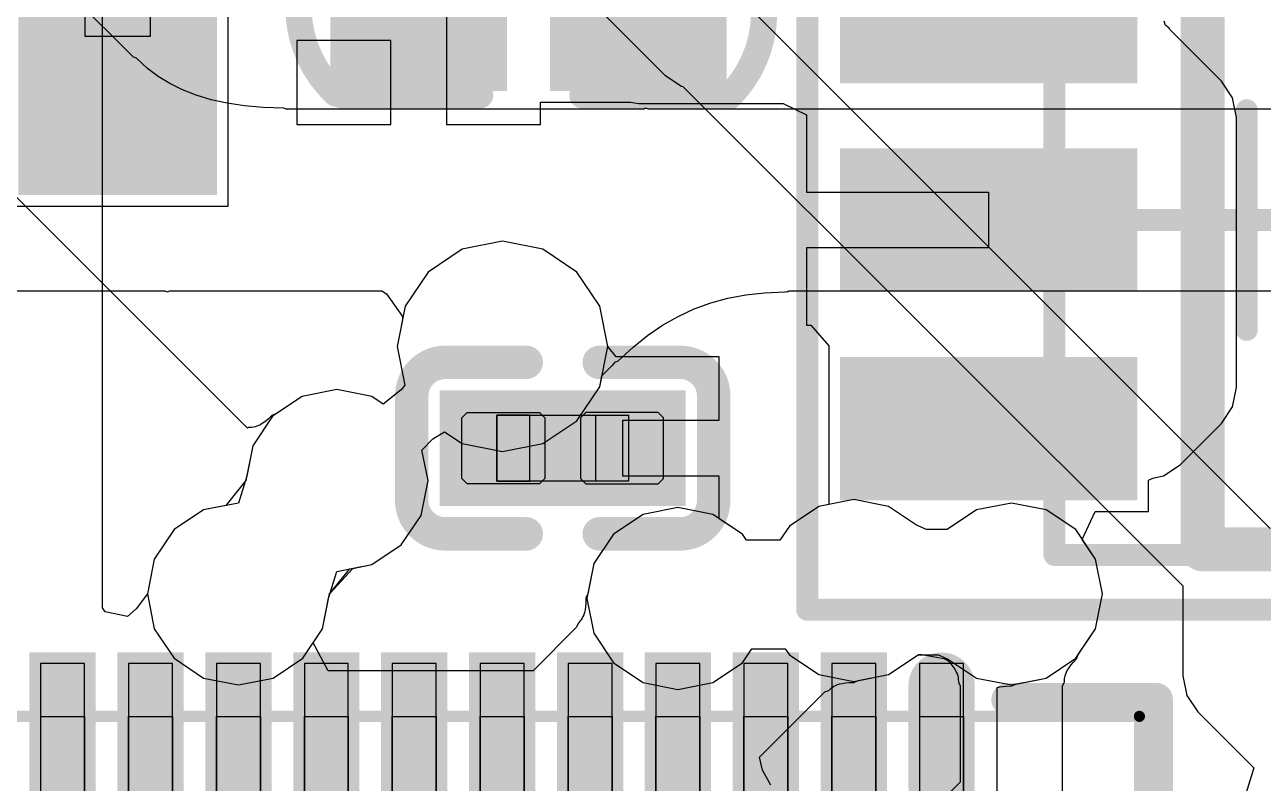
# Model space of a CAD drawing. Header units: millimetres. Extents: x 50 to 153, y 18 to 71.
# Drawn here: x 134.73 to 140.37, y 52.03 to 55.49 of the extents above; entities that cross this region are included whole.
import ezdxf

# ---------------------------------------------------------------- set-up
doc = ezdxf.new("R2010")
doc.units = ezdxf.units.MM
for name, color, linetype in [('BottomLayer', 5, 'Continuous'), ('BottomPaste', 16, 'Continuous'), ('BottomSolder', 6, 'Continuous'), ('ConnectLayer', 7, 'Continuous'), ('KeepOutLayer', 6, 'Continuous'), ('Mechanical13', 56, 'Continuous'), ('Mechanical15', 56, 'Continuous'), ('Mechanical4', 56, 'Continuous'), ('Mechanical5', 56, 'Continuous'), ('TopLayer', 1, 'Continuous'), ('TopOverlay', 2, 'Continuous'), ('TopPaste', 8, 'Continuous'), ('TopSolder', 216, 'Continuous')]:
    doc.layers.add(name, color=color, linetype=linetype)

# ---------------------------------------------------------------- blocks, each defined once
blk = doc.blocks.new('TPS61040_90')
at = {"layer": 'Mechanical13', "const_width": 0.1}
for points in [[(-0.8242, -1.5377), (-0.8242, 1.5123)], [(-0.8242, -1.5377), (0.9258, -1.5377)]]:
    blk.add_lwpolyline(points, dxfattribs=at)
at = {"layer": 'Mechanical13', "const_width": 0.05}
blk.add_lwpolyline([(-0.8492, -1.5377, 1), (-0.7992, -1.5377, 1)], format="xyb", close=True, dxfattribs=at)
blk.add_lwpolyline([(-0.8492, -1.5377, 1), (-0.7992, -1.5377, 1)], format="xyb", close=True, dxfattribs=at)
at = {"layer": 'Mechanical15', "const_width": 0.1}
for points in [[(-1.9492, -1.7877), (-1.9492, 1.7623)], [(0.0508, -0.5127), (0.0508, 0.4873)], [(-0.4492, -0.0127), (0.5508, -0.0127)], [(-1.9492, -1.7877), (2.0508, -1.7877)]]:
    blk.add_lwpolyline(points, dxfattribs=at)
at = {"layer": 'Mechanical15', "const_width": 0.05}
for points in [[(0.0258, 0.4873, 1), (0.0758, 0.4873, 1)], [(-0.4742, -0.0127, 1), (-0.4242, -0.0127, 1)], [(0.0258, -0.5127, 1), (0.0758, -0.5127, 1)], [(-1.9742, -1.7877, 1), (-1.9242, -1.7877, 1)], [(-1.9742, -1.7877, 1), (-1.9242, -1.7877, 1)]]:
    blk.add_lwpolyline(points, format="xyb", close=True, dxfattribs=at)
at = {"layer": 'TopLayer'}
for points in [[(-0.5492, 0.7123), (-0.5492, 1.1623), (-1.6992, 0.7123), (-1.6992, 1.1623)], [(-0.5492, -0.2377), (-0.5492, 0.2123), (-1.6992, -0.2377), (-1.6992, 0.2123)], [(-0.5492, -1.1877), (-0.5492, -0.7377), (-1.6992, -1.1877), (-1.6992, -0.7377)]]:
    blk.add_solid(points, dxfattribs=at)
at = {"layer": 'TopOverlay', "const_width": 0.2}
for points in [[(-0.1492, -1.5127), (-0.1492, 1.4873)], [(-0.1492, -1.5127), (0.2508, -1.5127)]]:
    blk.add_lwpolyline(points, dxfattribs=at)
at = {"layer": 'TopOverlay', "const_width": 0.1}
blk.add_lwpolyline([(-0.1992, -1.5127, 1), (-0.0992, -1.5127, 1)], format="xyb", close=True, dxfattribs=at)
blk.add_lwpolyline([(-0.1992, -1.5127, 1), (-0.0992, -1.5127, 1)], format="xyb", close=True, dxfattribs=at)
at = {"layer": 'TopPaste'}
for points in [[(-0.5492, 0.7123), (-0.5492, 1.1623), (-1.6992, 0.7123), (-1.6992, 1.1623)], [(-0.5492, -0.2377), (-0.5492, 0.2123), (-1.6992, -0.2377), (-1.6992, 0.2123)], [(-0.5492, -1.1877), (-0.5492, -0.7377), (-1.6992, -1.1877), (-1.6992, -0.7377)]]:
    blk.add_solid(points, dxfattribs=at)
at = {"layer": 'TopSolder'}
for points in [[(-0.4476, 0.6107), (-0.4476, 1.2639), (-1.8008, 0.6107), (-1.8008, 1.2639)], [(-0.4476, -0.3393), (-0.4476, 0.3139), (-1.8008, -0.3393), (-1.8008, 0.3139)], [(-0.4476, -1.2893), (-0.4476, -0.6361), (-1.8008, -1.2893), (-1.8008, -0.6361)]]:
    blk.add_solid(points, dxfattribs=at)
blk = doc.blocks.new('QFN_56_L7_0_W7_0_P0_40_TL_EP4_0_100')
at = {"layer": 'Mechanical15'}
for p, q in [((-2.6232, -3.4065), (-2.6232, -3.0065)), ((-2.4232, -3.0065), (-2.4232, -3.4065)), ((-2.2232, -3.4065), (-2.2232, -3.0065)), ((-2.0232, -3.0065), (-2.0232, -3.4065)), ((-1.8232, -3.4065), (-1.8232, -3.0065)), ((-1.6232, -3.0065), (-1.6232, -3.4065)), ((-1.4232, -3.4065), (-1.4232, -3.0065)), ((-1.2232, -3.0065), (-1.2232, -3.4065)), ((-1.0232, -3.4065), (-1.0232, -3.0065)), ((-0.8232, -3.0065), (-0.8232, -3.4065)), ((-0.6232, -3.4065), (-0.6232, -3.0065)), ((-0.4232, -3.0065), (-0.4232, -3.4065)), ((-0.2232, -3.4065), (-0.2232, -3.0065)), ((-0.0232, -3.0065), (-0.0232, -3.4065)), ((0.1768, -3.4065), (0.1768, -3.0065)), ((0.3768, -3.0065), (0.3768, -3.4065)), ((0.5768, -3.4065), (0.5768, -3.0065)), ((0.7768, -3.0065), (0.7768, -3.4065)), ((0.9768, -3.4065), (0.9768, -3.0065)), ((1.1768, -3.0065), (1.1768, -3.4065)), ((1.3768, -3.4065), (1.3768, -3.0065)), ((1.5768, -3.0065), (1.5768, -3.4065)), ((-2.4232, -3.4065), (-2.6232, -3.4065)), ((-2.0232, -3.4065), (-2.2232, -3.4065)), ((-1.6232, -3.4065), (-1.8232, -3.4065)), ((-1.2232, -3.4065), (-1.4232, -3.4065)), ((-0.8232, -3.4065), (-1.0232, -3.4065)), ((-0.4232, -3.4065), (-0.6232, -3.4065)), ((-0.0232, -3.4065), (-0.2232, -3.4065)), ((0.3768, -3.4065), (0.1768, -3.4065)), ((0.7768, -3.4065), (0.5768, -3.4065)), ((1.1768, -3.4065), (0.9768, -3.4065)), ((1.5768, -3.4065), (1.3768, -3.4065))]:
    blk.add_line(p, q, dxfattribs=at)
at = {"layer": 'Mechanical15', "const_width": 0.0508}
for points in [[(-3.4232, 3.5935), (-3.4232, -3.4065)], [(3.5768, -3.4065), (-3.4232, -3.4065)]]:
    blk.add_lwpolyline(points, dxfattribs=at)
at = {"layer": 'Mechanical15', "const_width": 0.0254}
blk.add_lwpolyline([(-3.4359, -3.4065, 1), (-3.4105, -3.4065, 1)], format="xyb", close=True, dxfattribs=at)
blk.add_lwpolyline([(-3.4359, -3.4065, 1), (-3.4105, -3.4065, 1)], format="xyb", close=True, dxfattribs=at)
at = {"layer": 'TopLayer', "const_width": 0.2}
blk.add_lwpolyline([(-2.5231, -3.0816), (-2.5231, -3.5466)], dxfattribs=at)
at = {"layer": 'TopLayer', "const_width": 0.1}
for points in [[(-2.5731, -3.0816, 1), (-2.4731, -3.0816, 1)], [(-2.5731, -3.5466, 1), (-2.4731, -3.5466, 1)]]:
    blk.add_lwpolyline(points, format="xyb", close=True, dxfattribs=at)
at = {"layer": 'TopLayer'}
for points in [[(-2.2233, -3.6466), (-2.0233, -3.6466), (-2.2233, -2.9816), (-2.0233, -2.9816)], [(-1.8232, -3.6466), (-1.6232, -3.6466), (-1.8232, -2.9816), (-1.6232, -2.9816)], [(-1.4232, -3.6466), (-1.2232, -3.6466), (-1.4232, -2.9816), (-1.2232, -2.9816)], [(-1.0231, -3.6466), (-0.8231, -3.6466), (-1.0231, -2.9816), (-0.8231, -2.9816)], [(-0.6231, -3.6466), (-0.4231, -3.6466), (-0.6231, -2.9816), (-0.4231, -2.9816)], [(-0.2233, -3.6466), (-0.0233, -3.6466), (-0.2233, -2.9816), (-0.0233, -2.9816)], [(0.1768, -3.6466), (0.3768, -3.6466), (0.1768, -2.9816), (0.3768, -2.9816)], [(0.5768, -3.6466), (0.7768, -3.6466), (0.5768, -2.9816), (0.7768, -2.9816)], [(0.9769, -3.6466), (1.1769, -3.6466), (0.9769, -2.9816), (1.1769, -2.9816)], [(1.3769, -3.6466), (1.5769, -3.6466), (1.3769, -2.9816), (1.5769, -2.9816)]]:
    blk.add_solid(points, dxfattribs=at)
at = {"layer": 'TopOverlay', "const_width": 0.1524}
for points in [[(-3.4994, -2.8091), (-3.4994, -3.4827)], [(-2.8257, -3.4827), (-3.4994, -3.4827)]]:
    blk.add_lwpolyline(points, dxfattribs=at)
at = {"layer": 'TopOverlay', "const_width": 0.0762}
for points in [[(-3.5375, -3.4827, 1), (-3.4613, -3.4827, 1)], [(-3.5375, -3.4827, 1), (-3.4613, -3.4827, 1)], [(-2.8638, -3.4827, 1), (-2.7876, -3.4827, 1)]]:
    blk.add_lwpolyline(points, format="xyb", close=True, dxfattribs=at)
at = {"layer": 'TopPaste'}
for p, q in [((-2.6231, -2.9816), (-2.6231, -3.6466)), ((-2.4231, -3.6466), (-2.4231, -2.9816)), ((-2.2233, -2.9816), (-2.2233, -3.6466)), ((-2.0233, -3.6466), (-2.0233, -2.9816)), ((-1.8232, -2.9816), (-1.8232, -3.6466)), ((-1.6232, -3.6466), (-1.6232, -2.9816)), ((-1.4232, -2.9816), (-1.4232, -3.6466)), ((-1.2232, -3.6466), (-1.2232, -2.9816)), ((-1.0231, -2.9816), (-1.0231, -3.6466)), ((-0.8231, -3.6466), (-0.8231, -2.9816)), ((-0.6231, -2.9816), (-0.6231, -3.6466)), ((-0.4231, -3.6466), (-0.4231, -2.9816)), ((-0.2233, -2.9816), (-0.2233, -3.6466)), ((-0.0233, -3.6466), (-0.0233, -2.9816)), ((0.1768, -2.9816), (0.1768, -3.6466)), ((0.3768, -3.6466), (0.3768, -2.9816)), ((0.5768, -2.9816), (0.5768, -3.6466)), ((0.7768, -3.6466), (0.7768, -2.9816)), ((0.9769, -2.9816), (0.9769, -3.6466)), ((1.1769, -3.6466), (1.1769, -2.9816)), ((1.3769, -2.9816), (1.3769, -3.6466)), ((1.5769, -3.6466), (1.5769, -2.9816)), ((-2.6231, -3.6466), (-2.4231, -3.6466)), ((-2.2233, -3.6466), (-2.0233, -3.6466)), ((-1.8232, -3.6466), (-1.6232, -3.6466)), ((-1.4232, -3.6466), (-1.2232, -3.6466)), ((-1.0231, -3.6466), (-0.8231, -3.6466)), ((-0.6231, -3.6466), (-0.4231, -3.6466)), ((-0.2233, -3.6466), (-0.0233, -3.6466)), ((0.1768, -3.6466), (0.3768, -3.6466)), ((0.5768, -3.6466), (0.7768, -3.6466)), ((0.9769, -3.6466), (1.1769, -3.6466)), ((1.3769, -3.6466), (1.5769, -3.6466))]:
    blk.add_line(p, q, dxfattribs=at)
at = {"layer": 'TopSolder', "const_width": 0.3016}
blk.add_lwpolyline([(-2.5231, -3.0816), (-2.5231, -3.5466)], dxfattribs=at)
at = {"layer": 'TopSolder', "const_width": 0.1508}
for points in [[(-2.5985, -3.0816, 1), (-2.4477, -3.0816, 1)], [(-2.5985, -3.5466, 1), (-2.4477, -3.5466, 1)]]:
    blk.add_lwpolyline(points, format="xyb", close=True, dxfattribs=at)
at = {"layer": 'TopSolder'}
for points in [[(-2.2741, -3.6974), (-1.9725, -3.6974), (-2.2741, -2.9308), (-1.9725, -2.9308)], [(-1.874, -3.6974), (-1.5724, -3.6974), (-1.874, -2.9308), (-1.5724, -2.9308)], [(-1.474, -3.6974), (-1.1724, -3.6974), (-1.474, -2.9308), (-1.1724, -2.9308)], [(-1.0739, -3.6974), (-0.7723, -3.6974), (-1.0739, -2.9308), (-0.7723, -2.9308)], [(-0.6739, -3.6974), (-0.3723, -3.6974), (-0.6739, -2.9308), (-0.3723, -2.9308)], [(-0.2741, -3.6974), (0.0275, -3.6974), (-0.2741, -2.9308), (0.0275, -2.9308)], [(0.126, -3.6974), (0.4276, -3.6974), (0.126, -2.9308), (0.4276, -2.9308)], [(0.526, -3.6974), (0.8276, -3.6974), (0.526, -2.9308), (0.8276, -2.9308)], [(0.9261, -3.6974), (1.2277, -3.6974), (0.9261, -2.9308), (1.2277, -2.9308)], [(1.3261, -3.6974), (1.6277, -3.6974), (1.3261, -2.9308), (1.6277, -2.9308)]]:
    blk.add_solid(points, dxfattribs=at)
blk = doc.blocks.new('C0201_107')
at = {"layer": 'Mechanical4'}
for p, q in [((-0.3038, 0.1324), (0.2962, 0.1324)), ((-0.3038, -0.1676), (-0.3038, 0.1324)), ((0.2962, 0.1324), (0.2962, -0.1676)), ((0.2962, -0.1676), (-0.3038, -0.1676))]:
    blk.add_line(p, q, dxfattribs=at)
at = {"layer": 'Mechanical5'}
for p, q in [((-0.1538, 0.1324), (-0.3038, 0.1324)), ((-0.3038, 0.1324), (-0.3038, -0.1676)), ((-0.1538, -0.1676), (-0.1538, 0.1324)), ((0.1462, 0.1324), (0.2962, 0.1324)), ((0.1462, -0.1676), (0.1462, 0.1324)), ((0.2962, 0.1324), (0.2962, -0.1676)), ((-0.3038, -0.1676), (-0.1538, -0.1676)), ((0.2962, -0.1676), (0.1462, -0.1676))]:
    blk.add_line(p, q, dxfattribs=at)
at = {"layer": 'TopLayer'}
for points in [[(-0.4623, -0.1796), (-0.0938, -0.1796), (-0.4623, 0.1444), (-0.0938, 0.1444)], [(0.0862, -0.1796), (0.4546, -0.1796), (0.0862, 0.1444), (0.4546, 0.1444)]]:
    blk.add_solid(points, dxfattribs=at)
at = {"layer": 'TopOverlay', "const_width": 0.1524}
for points in [[(-0.6909, 0.2206, -0.414214), (-0.5385, 0.373)], [(0.5308, 0.373, -0.414214), (0.6832, 0.2206)], [(-0.5385, -0.4082, -0.414214), (-0.6909, -0.2558)], [(0.6832, -0.2558, -0.414214), (0.5308, -0.4082)]]:
    blk.add_lwpolyline(points, format="xyb", dxfattribs=at)
for points in [[(-0.5385, 0.373), (-0.17, 0.373)], [(0.1624, 0.373), (0.5308, 0.373)], [(-0.6909, -0.2558), (-0.6909, 0.2206)], [(0.6832, -0.2558), (0.6832, 0.2206)], [(-0.5385, -0.4082), (-0.17, -0.4082)], [(0.1624, -0.4082), (0.5308, -0.4082)]]:
    blk.add_lwpolyline(points, dxfattribs=at)
at = {"layer": 'TopOverlay', "const_width": 0.0762}
for points in [[(-0.5766, 0.373, 1), (-0.5004, 0.373, 1)], [(-0.5766, 0.373, 1), (-0.5004, 0.373, 1)], [(-0.2081, 0.373, 1), (-0.1319, 0.373, 1)], [(0.1243, 0.373, 1), (0.2005, 0.373, 1)], [(0.4927, 0.373, 1), (0.5689, 0.373, 1)], [(0.4927, 0.373, 1), (0.5689, 0.373, 1)], [(-0.729, 0.2206, 1), (-0.6528, 0.2206, 1)], [(-0.729, 0.2206, 1), (-0.6528, 0.2206, 1)], [(0.6451, 0.2206, 1), (0.7213, 0.2206, 1)], [(0.6451, 0.2206, 1), (0.7213, 0.2206, 1)], [(-0.729, -0.2558, 1), (-0.6528, -0.2558, 1)], [(-0.729, -0.2558, 1), (-0.6528, -0.2558, 1)], [(0.6451, -0.2558, 1), (0.7213, -0.2558, 1)], [(0.6451, -0.2558, 1), (0.7213, -0.2558, 1)], [(-0.5766, -0.4082, 1), (-0.5004, -0.4082, 1)], [(-0.5766, -0.4082, 1), (-0.5004, -0.4082, 1)], [(-0.2081, -0.4082, 1), (-0.1319, -0.4082, 1)], [(0.1243, -0.4082, 1), (0.2005, -0.4082, 1)], [(0.4927, -0.4082, 1), (0.5689, -0.4082, 1)], [(0.4927, -0.4082, 1), (0.5689, -0.4082, 1)]]:
    blk.add_lwpolyline(points, format="xyb", close=True, dxfattribs=at)
at = {"layer": 'TopPaste'}
for p, q in [((-0.4623, 0.1204), (-0.4383, 0.1444)), ((-0.4623, -0.1556), (-0.4623, 0.1204)), ((-0.4383, 0.1444), (-0.1088, 0.1444)), ((-0.1088, 0.1444), (-0.0848, 0.1204)), ((-0.0848, 0.1204), (-0.0848, -0.1556)), ((0.1012, 0.1444), (0.0772, 0.1204)), ((0.0772, 0.1204), (0.0772, -0.1556)), ((0.4306, 0.1444), (0.1012, 0.1444)), ((0.4546, 0.1204), (0.4306, 0.1444)), ((0.4546, -0.1556), (0.4546, 0.1204)), ((-0.4383, -0.1796), (-0.4623, -0.1556)), ((-0.0848, -0.1556), (-0.1088, -0.1796)), ((0.0772, -0.1556), (0.1012, -0.1796)), ((0.4306, -0.1796), (0.4546, -0.1556)), ((-0.1088, -0.1796), (-0.4383, -0.1796)), ((0.1012, -0.1796), (0.4306, -0.1796))]:
    blk.add_line(p, q, dxfattribs=at)
for points in [[(-0.4623, -0.1796), (-0.0938, -0.1796), (-0.4623, 0.1444), (-0.0938, 0.1444)], [(0.0862, -0.1796), (0.4546, -0.1796), (0.0862, 0.1444), (0.4546, 0.1444)]]:
    blk.add_solid(points, dxfattribs=at)
at = {"layer": 'TopSolder'}
for points in [[(-0.5639, -0.2812), (0.0078, -0.2812), (-0.5639, 0.246), (0.0078, 0.246)], [(-0.0154, -0.2812), (0.5562, -0.2812), (-0.0154, 0.246), (0.5562, 0.246)]]:
    blk.add_solid(points, dxfattribs=at)
blk = doc.blocks.new('_0402_116')
at = {"layer": 'TopLayer'}
for points in [[(-0.2133, 0.8501), (-0.2133, 0.2501), (0.2966, 0.8501), (0.2966, 0.2501)], [(-0.2133, -0.1499), (-0.2133, -0.7499), (0.2966, -0.1499), (0.2966, -0.7499)]]:
    blk.add_solid(points, dxfattribs=at)
at = {"layer": 'TopOverlay', "const_width": 0.12}
for points in [[(-0.3523, 0.9516, -0.424007), (0.4227, 0.9645)], [(0.4102, -0.826, -0.424007), (-0.3647, -0.8389)]]:
    blk.add_lwpolyline(points, format="xyb", dxfattribs=at)
at = {"layer": 'TopOverlay', "const_width": 0.06}
for points in [[(0.3927, 0.9645, 1), (0.4527, 0.9645, 1)], [(-0.3899, 0.9255, 1), (-0.3299, 0.9255, 1)], [(-0.3823, 0.9516, 1), (-0.3223, 0.9516, 1)], [(0.3879, 0.9255, 1), (0.4479, 0.9255, 1)], [(-0.3899, 0.2955, 1), (-0.3299, 0.2955, 1)], [(0.3879, 0.2955, 1), (0.4479, 0.2955, 1)], [(-0.3899, -0.1699, 1), (-0.3299, -0.1699, 1)], [(0.3879, -0.1699, 1), (0.4479, -0.1699, 1)], [(-0.3947, -0.8389, 1), (-0.3347, -0.8389, 1)], [(-0.3899, -0.7999, 1), (-0.3299, -0.7999, 1)], [(0.3802, -0.826, 1), (0.4402, -0.826, 1)], [(0.3879, -0.7999, 1), (0.4479, -0.7999, 1)]]:
    blk.add_lwpolyline(points, format="xyb", close=True, dxfattribs=at)
at = {"layer": 'TopOverlay', "const_width": 0.12}
for points in [[(-0.3599, 0.2955), (-0.3599, 0.9255)], [(0.4179, 0.2955), (0.4179, 0.9255)], [(-0.3599, -0.7999), (-0.3599, -0.1699)], [(0.4179, -0.7999), (0.4179, -0.1699)]]:
    blk.add_lwpolyline(points, dxfattribs=at)
at = {"layer": 'TopPaste'}
for points in [[(-0.2133, 0.8501), (-0.2133, 0.2501), (0.2966, 0.8501), (0.2966, 0.2501)], [(-0.2133, -0.1499), (-0.2133, -0.7499), (0.2966, -0.1499), (0.2966, -0.7499)]]:
    blk.add_solid(points, dxfattribs=at)
at = {"layer": 'TopSolder'}
for points in [[(-0.3149, 0.9517), (-0.3149, 0.1485), (0.3982, 0.9517), (0.3982, 0.1485)], [(-0.3149, -0.0483), (-0.3149, -0.8515), (0.3982, -0.0483), (0.3982, -0.8515)]]:
    blk.add_solid(points, dxfattribs=at)
blk = doc.blocks.new('TF_SMD_TF_02_B_131')
at = {"layer": 'BottomLayer'}
blk.add_solid([(1.5885, -8.0548), (2.2885, -8.0548), (1.5885, -6.4548), (2.2885, -6.4548)], dxfattribs=at)
at = {"layer": 'BottomPaste'}
blk.add_solid([(1.5885, -8.0548), (2.2885, -8.0548), (1.5885, -6.4548), (2.2885, -6.4548)], dxfattribs=at)
at = {"layer": 'BottomSolder'}
blk.add_solid([(1.4869, -8.1564), (2.3901, -8.1564), (1.4869, -6.3532), (2.3901, -6.3532)], dxfattribs=at)
at = {"layer": 'Mechanical15'}
for p, q in [((1.7885, -6.7831), (1.7885, -7.4331)), ((2.0885, -7.4331), (2.0885, -6.7831)), ((1.7885, -7.4331), (2.0885, -7.4331))]:
    blk.add_line(p, q, dxfattribs=at)

msp = doc.modelspace()

# ---------------------------------------------------------------- linework, layer by layer
at = {"layer": 'ConnectLayer'}
for p, q in [((135.2286, 55.338), (131.7275, 58.8391)), ((135.6584, 54.6605), (135.6584, 56.3426)), ((135.0863, 52.831), (135.0863, 55.854)), ((137.0239, 55.8796), (137.6461, 55.2573)), ((140.4006, 53.1925), (138.0062, 55.587)), ((136.6523, 55.5415), (136.6523, 55.0325)), ((139.9248, 55.4833), (139.9175, 55.502)), ((139.9253, 55.4828), (139.9248, 55.4833)), ((139.941, 55.4709), (139.9253, 55.4828)), ((139.9416, 55.4665), (139.941, 55.4709)), ((140.1793, 55.2288), (139.9416, 55.4665)), ((136.3983, 55.4145), (135.9713, 55.4145)), ((135.9713, 55.4145), (135.9713, 55.0325)), ((136.3983, 55.0325), (136.3983, 55.4145)), ((135.2411, 55.3335), (135.2286, 55.338)), ((135.2916, 55.2876), (135.2411, 55.3335)), ((135.3402, 55.2511), (135.2916, 55.2876)), ((135.3932, 55.2186), (135.3402, 55.2511)), ((137.6461, 55.2573), (137.7218, 55.2068)), ((135.4507, 55.19), (135.3932, 55.2186)), ((135.5133, 55.1654), (135.4507, 55.19)), ((137.7218, 55.2068), (137.7284, 55.2055)), ((137.7284, 55.2055), (140.0027, 52.9312)), ((140.2298, 55.1532), (140.1793, 55.2288)), ((135.5811, 55.1449), (135.5133, 55.1654)), ((135.6544, 55.1286), (135.5811, 55.1449)), ((135.7331, 55.1168), (135.6544, 55.1286)), ((137.0793, 55.0325), (137.0793, 55.1341)), ((137.0793, 55.1341), (137.4903, 55.1341)), ((137.4903, 55.1341), (137.5253, 55.1272)), ((137.5253, 55.1272), (138.1842, 55.1272)), ((138.1842, 55.1272), (138.2899, 55.0757)), ((140.2476, 55.064), (140.2298, 55.1532)), ((135.8175, 55.1096), (135.7331, 55.1168)), ((135.912, 55.107), (135.8175, 55.1096)), ((135.9221, 55.1025), (135.912, 55.107)), ((137.551, 55.1025), (135.9221, 55.1025)), ((137.5584, 55.1063), (137.551, 55.1025)), ((137.5709, 55.1025), (137.5584, 55.1063)), ((142.3814, 55.1025), (137.5709, 55.1025)), ((138.2899, 55.0757), (138.2899, 54.7237)), ((140.2476, 53.8347), (140.2476, 55.064)), ((135.9713, 55.0325), (136.3983, 55.0325)), ((136.6523, 55.0325), (137.0793, 55.0325)), ((135.7462, 53.649), (134.4639, 54.9313)), ((138.2899, 54.7237), (139.1189, 54.7237)), ((139.1189, 54.7237), (139.1189, 54.4697)), ((134.6858, 54.6605), (135.6584, 54.6605)), ((136.9069, 54.5003), (136.7235, 54.4639)), ((136.9069, 54.5003), (136.7235, 54.4639)), ((136.9069, 54.5003), (136.7235, 54.4639)), ((137.0902, 54.4639), (136.9069, 54.5003)), ((137.0902, 54.4639), (136.9069, 54.5003)), ((137.0902, 54.4639), (136.9069, 54.5003)), ((136.7235, 54.4639), (136.5681, 54.36)), ((136.7235, 54.4639), (136.5681, 54.36)), ((136.7235, 54.4639), (136.5681, 54.36)), ((137.2457, 54.36), (137.0902, 54.4639)), ((137.2457, 54.36), (137.0902, 54.4639)), ((137.2457, 54.36), (137.0902, 54.4639)), ((139.1189, 54.4697), (138.2899, 54.4697)), ((138.2899, 54.4697), (138.2899, 54.1177)), ((136.5681, 54.36), (136.4643, 54.2046)), ((136.5681, 54.36), (136.4643, 54.2046)), ((136.5681, 54.36), (136.4643, 54.2046)), ((137.3495, 54.2046), (137.2457, 54.36)), ((137.3495, 54.2046), (137.2457, 54.36)), ((137.3495, 54.2046), (137.2457, 54.36)), ((134.1347, 54.2737), (135.371, 54.2737)), ((135.371, 54.2737), (135.3816, 54.2692)), ((135.3816, 54.2692), (135.3931, 54.2737)), ((135.3931, 54.2737), (136.3584, 54.2737)), ((136.3584, 54.2737), (136.3787, 54.2605)), ((138.2024, 54.2699), (138.2097, 54.2737)), ((138.2097, 54.2737), (142.4558, 54.2737)), ((136.3787, 54.2605), (136.4514, 54.157)), ((137.7793, 54.1918), (137.8548, 54.2194)), ((137.8548, 54.2194), (137.933, 54.241)), ((137.933, 54.241), (138.0143, 54.2565)), ((138.0143, 54.2565), (138.0989, 54.2659)), ((138.0989, 54.2659), (138.1929, 54.2692)), ((138.1929, 54.2692), (138.1975, 54.2714)), ((138.1975, 54.2714), (138.2024, 54.2699)), ((136.4643, 54.2046), (136.4278, 54.0212)), ((136.4643, 54.2046), (136.4278, 54.0212)), ((136.4643, 54.2046), (136.4278, 54.0212)), ((137.386, 54.0212), (137.3495, 54.2046)), ((137.386, 54.0212), (137.3495, 54.2046)), ((137.386, 54.0212), (137.3495, 54.2046)), ((137.7065, 54.158), (137.7793, 54.1918)), ((136.4518, 54.1421), (136.4278, 54.0212)), ((136.4514, 54.157), (136.4518, 54.1421)), ((137.5675, 54.0714), (137.6359, 54.1179)), ((137.6359, 54.1179), (137.7065, 54.158)), ((138.2899, 54.1177), (138.3109, 54.1177)), ((138.3109, 54.1177), (138.3915, 54.0241)), ((137.501, 54.0182), (137.5675, 54.0714)), ((136.4278, 54.0212), (136.4627, 53.8455)), ((136.4278, 54.0212), (136.4627, 53.8455)), ((136.4278, 54.0212), (136.4627, 53.8455)), ((136.4278, 54.0212), (136.4627, 53.8455)), ((137.3495, 53.8379), (137.386, 54.0212)), ((137.3495, 53.8379), (137.386, 54.0212)), ((137.4247, 53.974), (137.386, 54.0212)), ((137.4322, 53.9541), (137.501, 54.0182)), ((138.3915, 54.0241), (138.3915, 53.3012)), ((137.3595, 53.8878), (137.4079, 53.9362)), ((137.4079, 53.9362), (137.4096, 53.9365)), ((137.4096, 53.9365), (137.4127, 53.941)), ((137.4127, 53.941), (137.422, 53.9504)), ((137.422, 53.9504), (137.4322, 53.9541)), ((137.8936, 53.974), (137.4247, 53.974)), ((137.8936, 53.685), (137.8936, 53.974)), ((137.3495, 53.8379), (137.3595, 53.8878)), ((136.1537, 53.8248), (135.9951, 53.7933)), ((136.1537, 53.8248), (135.9951, 53.7933)), ((136.1537, 53.8248), (135.9951, 53.7933)), ((136.1537, 53.8248), (135.9951, 53.7933)), ((136.3123, 53.7933), (136.1537, 53.8248)), ((136.3123, 53.7933), (136.1537, 53.8248)), ((136.3123, 53.7933), (136.1537, 53.8248)), ((136.3123, 53.7933), (136.1537, 53.8248)), ((136.4456, 53.8229), (136.3647, 53.7583)), ((136.4456, 53.8229), (136.3647, 53.7583)), ((136.4456, 53.8229), (136.3647, 53.7583)), ((136.4456, 53.8229), (136.3647, 53.7583)), ((136.4627, 53.8455), (136.4456, 53.8229)), ((136.4627, 53.8455), (136.4456, 53.8229)), ((136.4627, 53.8455), (136.4456, 53.8229)), ((136.4627, 53.8455), (136.4456, 53.8229)), ((137.2457, 53.6824), (137.3495, 53.8379)), ((137.2457, 53.6824), (137.3495, 53.8379)), ((137.2457, 53.6824), (137.3495, 53.8379)), ((140.2298, 53.7455), (140.2476, 53.8347)), ((135.9951, 53.7933), (135.8607, 53.7035)), ((135.9951, 53.7933), (135.8607, 53.7035)), ((135.9951, 53.7933), (135.8607, 53.7035)), ((135.9951, 53.7933), (135.8779, 53.715)), ((136.3647, 53.7583), (136.3123, 53.7933)), ((136.3647, 53.7583), (136.3123, 53.7933)), ((136.3647, 53.7583), (136.3123, 53.7933)), ((136.3647, 53.7583), (136.3123, 53.7933)), ((135.8779, 53.715), (135.8579, 53.7071)), ((140.1793, 53.6698), (140.2298, 53.7455)), ((135.7742, 53.6532), (135.7667, 53.6521)), ((135.8607, 53.7035), (135.7709, 53.569)), ((135.8607, 53.7035), (135.7709, 53.569)), ((135.8607, 53.7035), (135.7709, 53.569)), ((135.7817, 53.6549), (135.7742, 53.6532)), ((135.7897, 53.6575), (135.7817, 53.6549)), ((135.7983, 53.6612), (135.7897, 53.6575)), ((135.8077, 53.6662), (135.7983, 53.6612)), ((135.8181, 53.6727), (135.8077, 53.6662)), ((135.8294, 53.6811), (135.8181, 53.6727)), ((135.8416, 53.6914), (135.8294, 53.6811)), ((135.8579, 53.7071), (135.8416, 53.6914)), ((137.0902, 53.5786), (137.2457, 53.6824)), ((137.0902, 53.5786), (137.2457, 53.6824)), ((137.0902, 53.5786), (137.2457, 53.6824)), ((137.4553, 53.431), (137.4553, 53.685)), ((137.4553, 53.685), (137.8936, 53.685)), ((139.9913, 53.4819), (140.1793, 53.6698)), ((135.7516, 53.6515), (135.7462, 53.649)), ((135.7667, 53.6521), (135.7516, 53.6515)), ((136.5407, 53.548), (136.5904, 53.6007)), ((136.5407, 53.548), (136.5904, 53.6007)), ((136.5407, 53.548), (136.5904, 53.6007)), ((136.5904, 53.6007), (136.6436, 53.632)), ((136.5904, 53.6007), (136.6436, 53.632)), ((136.5904, 53.6007), (136.6436, 53.632)), ((136.6436, 53.632), (136.7235, 53.5786)), ((136.6436, 53.632), (136.7235, 53.5786)), ((136.6436, 53.632), (136.7235, 53.5786)), ((135.7709, 53.569), (135.7393, 53.4105)), ((135.7709, 53.569), (135.7432, 53.4301)), ((135.7709, 53.569), (135.7432, 53.4301)), ((136.5681, 53.4105), (136.5407, 53.548)), ((136.5681, 53.4105), (136.5407, 53.548)), ((136.5681, 53.4105), (136.5407, 53.548)), ((136.7235, 53.5786), (136.9069, 53.5421)), ((136.7235, 53.5786), (136.9069, 53.5421)), ((136.7235, 53.5786), (136.9069, 53.5421)), ((136.9069, 53.5421), (137.0902, 53.5786)), ((136.9069, 53.5421), (137.0902, 53.5786)), ((136.9069, 53.5421), (137.0902, 53.5786)), ((135.7432, 53.4301), (135.7055, 53.3081)), ((135.7432, 53.4301), (135.7055, 53.3081)), ((137.8936, 53.431), (137.4553, 53.431)), ((137.8936, 53.2365), (137.8936, 53.431)), ((139.8665, 53.4215), (139.9157, 53.4313)), ((139.9157, 53.4313), (139.9913, 53.4819)), ((135.7393, 53.4105), (135.6475, 53.2966)), ((136.5365, 53.2519), (136.5681, 53.4105)), ((136.5365, 53.2519), (136.5681, 53.4105)), ((136.5365, 53.2519), (136.5681, 53.4105)), ((139.8463, 53.4126), (139.8665, 53.4215)), ((139.8463, 53.2693), (139.8463, 53.4126)), ((138.5055, 53.3239), (138.3469, 53.2924)), ((138.5055, 53.3239), (138.3469, 53.2924)), ((138.5055, 53.3239), (138.3469, 53.2924)), ((138.664, 53.2924), (138.5055, 53.3239)), ((138.664, 53.2924), (138.5055, 53.3239)), ((138.664, 53.2924), (138.5055, 53.3239)), ((135.5469, 53.2765), (135.4125, 53.1867)), ((135.5469, 53.2765), (135.4125, 53.1867)), ((135.5469, 53.2765), (135.4125, 53.1867)), ((135.7055, 53.3081), (135.5469, 53.2765)), ((135.7055, 53.3081), (135.5469, 53.2765)), ((135.6475, 53.2966), (135.5469, 53.2765)), ((137.7055, 53.2878), (137.5469, 53.2562)), ((137.7055, 53.2878), (137.5469, 53.2562)), ((137.7055, 53.2878), (137.5469, 53.2562)), ((137.864, 53.2562), (137.7055, 53.2878)), ((137.864, 53.2562), (137.7055, 53.2878)), ((137.864, 53.2562), (137.7055, 53.2878)), ((138.3469, 53.2924), (138.2125, 53.2025)), ((138.3469, 53.2924), (138.2125, 53.2025)), ((138.3469, 53.2924), (138.2125, 53.2025)), ((138.3469, 53.2924), (138.2125, 53.2025)), ((138.3915, 53.3012), (138.3469, 53.2924)), ((138.791, 53.2075), (138.664, 53.2924)), ((138.791, 53.2075), (138.664, 53.2924)), ((138.791, 53.2075), (138.664, 53.2924)), ((139.0644, 53.2765), (138.9299, 53.1867)), ((139.0644, 53.2765), (138.9299, 53.1867)), ((139.0644, 53.2765), (138.9299, 53.1867)), ((139.2229, 53.3081), (139.0644, 53.2765)), ((139.2229, 53.3081), (139.0644, 53.2765)), ((139.2229, 53.3081), (139.0644, 53.2765)), ((139.3815, 53.2765), (139.2229, 53.3081)), ((139.3815, 53.2765), (139.2229, 53.3081)), ((139.3815, 53.2765), (139.2229, 53.3081)), ((139.5159, 53.1867), (139.3815, 53.2765)), ((139.5159, 53.1867), (139.3815, 53.2765)), ((139.5159, 53.1867), (139.3815, 53.2765)), ((139.5456, 53.1423), (139.6036, 53.2693)), ((139.6036, 53.2693), (139.8463, 53.2693)), ((136.4467, 53.1175), (136.5365, 53.2519)), ((136.4467, 53.1175), (136.5365, 53.2519)), ((136.4467, 53.1175), (136.5365, 53.2519)), ((137.5469, 53.2562), (137.4125, 53.1664)), ((137.5469, 53.2562), (137.4125, 53.1664)), ((137.5469, 53.2562), (137.4125, 53.1664)), ((137.9985, 53.1664), (137.864, 53.2562)), ((137.9985, 53.1664), (137.864, 53.2562)), ((137.9985, 53.1664), (137.864, 53.2562)), ((137.9985, 53.1664), (137.8936, 53.2365)), ((138.2125, 53.2025), (138.1698, 53.1386)), ((138.2125, 53.2025), (138.1698, 53.1386)), ((138.2125, 53.2025), (138.1698, 53.1386)), ((138.2125, 53.2025), (138.1698, 53.1386)), ((138.8373, 53.1867), (138.791, 53.2075)), ((138.8373, 53.1867), (138.791, 53.2075)), ((138.8373, 53.1867), (138.791, 53.2075)), ((135.4125, 53.1867), (135.3226, 53.0523)), ((135.4125, 53.1867), (135.3226, 53.0523)), ((135.4125, 53.1867), (135.3226, 53.0523)), ((137.4125, 53.1664), (137.3226, 53.032)), ((137.4125, 53.1664), (137.3226, 53.032)), ((137.4125, 53.1664), (137.3226, 53.032)), ((138.017, 53.1386), (137.9985, 53.1664)), ((138.017, 53.1386), (137.9985, 53.1664)), ((138.017, 53.1386), (137.9985, 53.1664)), ((138.017, 53.1386), (137.9985, 53.1664)), ((138.9299, 53.1867), (138.8373, 53.1867)), ((138.9299, 53.1867), (138.8373, 53.1867)), ((138.9299, 53.1867), (138.8373, 53.1867)), ((139.6057, 53.0523), (139.5159, 53.1867)), ((139.6057, 53.0523), (139.5159, 53.1867)), ((139.6057, 53.0523), (139.5159, 53.1867)), ((136.3123, 53.0277), (136.4467, 53.1175)), ((136.3123, 53.0277), (136.4467, 53.1175)), ((136.3123, 53.0277), (136.4467, 53.1175)), ((138.1698, 53.1386), (138.017, 53.1386)), ((138.1698, 53.1386), (138.017, 53.1386)), ((138.1698, 53.1386), (138.017, 53.1386)), ((138.1698, 53.1386), (138.017, 53.1386)), ((139.6057, 53.0523), (139.5456, 53.1423)), ((135.3226, 53.0523), (135.2911, 52.8937)), ((135.3226, 53.0523), (135.2911, 52.8937)), ((135.3226, 53.0523), (135.2911, 52.8937)), ((139.6373, 52.8937), (139.6057, 53.0523)), ((139.6373, 52.8937), (139.6057, 53.0523)), ((139.6373, 52.8937), (139.6057, 53.0523)), ((139.6373, 52.8937), (139.6057, 53.0523)), ((136.1159, 52.8741), (136.1537, 52.9961)), ((136.1198, 52.8937), (136.2116, 53.0076)), ((136.1231, 52.8973), (136.2261, 53.0105)), ((136.1537, 52.9961), (136.3123, 53.0277)), ((136.2116, 53.0076), (136.3123, 53.0277)), ((136.2261, 53.0105), (136.3123, 53.0277)), ((137.3226, 53.032), (137.2911, 52.8734)), ((137.3226, 53.032), (137.2911, 52.8734)), ((137.3226, 53.032), (137.2951, 52.8937)), ((140.0027, 52.9312), (140.0027, 52.5211)), ((135.2911, 52.8937), (135.2395, 52.8262)), ((135.2911, 52.8937), (135.3226, 52.7352)), ((135.2911, 52.8937), (135.3226, 52.7352)), ((136.0883, 52.7352), (136.1198, 52.8937)), ((136.0883, 52.7352), (136.1159, 52.8741)), ((136.0883, 52.7352), (136.1159, 52.8741)), ((136.1159, 52.8741), (136.1231, 52.8973)), ((137.2865, 52.874), (137.2861, 52.8514)), ((137.2951, 52.8937), (137.2865, 52.874)), ((137.2911, 52.8734), (137.3226, 52.7148)), ((137.2911, 52.8734), (137.3226, 52.7148)), ((139.6057, 52.7352), (139.6373, 52.8937)), ((139.6057, 52.7352), (139.6373, 52.8937)), ((139.6057, 52.7352), (139.6373, 52.8937)), ((139.6057, 52.7352), (139.6373, 52.8937)), ((135.0987, 52.8125), (135.0863, 52.831)), ((135.2003, 52.7918), (135.0987, 52.8125)), ((135.2395, 52.8262), (135.2003, 52.7918)), ((137.28, 52.8096), (137.2769, 52.7993)), ((137.2827, 52.8215), (137.28, 52.8096)), ((137.2848, 52.8354), (137.2827, 52.8215)), ((137.2861, 52.8514), (137.2848, 52.8354)), ((137.2507, 52.7595), (137.2444, 52.7419)), ((137.2609, 52.7707), (137.2507, 52.7595)), ((137.2655, 52.7766), (137.2609, 52.7707)), ((137.2696, 52.7832), (137.2655, 52.7766)), ((137.2734, 52.7907), (137.2696, 52.7832)), ((137.2769, 52.7993), (137.2734, 52.7907)), ((135.3226, 52.7352), (135.4125, 52.6007)), ((135.3226, 52.7352), (135.4125, 52.6007)), ((135.9985, 52.6007), (136.0883, 52.7352)), ((135.9985, 52.6007), (136.0883, 52.7352)), ((136.0452, 52.6707), (136.0883, 52.7352)), ((137.2444, 52.7419), (137.0462, 52.5437)), ((137.3226, 52.7148), (137.4125, 52.5804)), ((137.3226, 52.7148), (137.4125, 52.5804)), ((139.5159, 52.6007), (139.6057, 52.7352)), ((139.5159, 52.6007), (139.6057, 52.7352)), ((139.5159, 52.6007), (139.6057, 52.7352)), ((139.5274, 52.6179), (139.6057, 52.7352)), ((136.1131, 52.5437), (136.0452, 52.6707)), ((137.9985, 52.5804), (138.0412, 52.6443)), ((137.9985, 52.5804), (138.0412, 52.6443)), ((138.0412, 52.6443), (138.1939, 52.6443)), ((138.0412, 52.6443), (138.1939, 52.6443)), ((138.1939, 52.6443), (138.2125, 52.6165)), ((138.1939, 52.6443), (138.2125, 52.6165)), ((135.4125, 52.6007), (135.5469, 52.5109)), ((135.4125, 52.6007), (135.5469, 52.5109)), ((135.864, 52.5109), (135.9985, 52.6007)), ((135.864, 52.5109), (135.9985, 52.6007)), ((138.2125, 52.6165), (138.3469, 52.5267)), ((138.2125, 52.6165), (138.3469, 52.5267)), ((138.664, 52.5267), (138.7985, 52.6165)), ((138.664, 52.5267), (138.7984, 52.6165)), ((138.664, 52.5267), (138.7984, 52.6165)), ((138.7984, 52.6165), (138.891, 52.6165)), ((138.7984, 52.6165), (138.891, 52.6165)), ((138.7985, 52.6165), (138.7994, 52.6179)), ((138.7994, 52.6179), (138.8158, 52.6179)), ((138.8158, 52.6179), (138.9159, 52.5998)), ((138.891, 52.6165), (138.9373, 52.5958)), ((138.891, 52.6165), (138.9373, 52.5958)), ((138.9159, 52.5998), (138.9337, 52.5903)), ((138.9337, 52.5903), (138.942, 52.5816)), ((138.9373, 52.5958), (139.0644, 52.5109)), ((138.9373, 52.5958), (139.0644, 52.5109)), ((139.3815, 52.5109), (139.5159, 52.6007)), ((139.3815, 52.5109), (139.5159, 52.6007)), ((139.3815, 52.5109), (139.5159, 52.6007)), ((139.5038, 52.5816), (139.5196, 52.5979)), ((139.5196, 52.5979), (139.5274, 52.6179)), ((137.0462, 52.5437), (136.1131, 52.5437)), ((137.4125, 52.5804), (137.5469, 52.4906)), ((137.4125, 52.5804), (137.5469, 52.4906)), ((137.864, 52.4906), (137.9985, 52.5804)), ((137.864, 52.4906), (137.9985, 52.5804)), ((138.3469, 52.5267), (138.5055, 52.4952)), ((138.3469, 52.5267), (138.5055, 52.4952)), ((138.5055, 52.4952), (138.664, 52.5267)), ((138.5055, 52.4952), (138.664, 52.5267)), ((138.5257, 52.4992), (138.664, 52.5267)), ((138.942, 52.5816), (138.9523, 52.5694)), ((138.9523, 52.5694), (138.9607, 52.5581)), ((138.9607, 52.5581), (138.9673, 52.5477)), ((138.9673, 52.5477), (138.9722, 52.5383)), ((138.9722, 52.5383), (138.9759, 52.5297)), ((138.9759, 52.5297), (138.9785, 52.5217)), ((139.4674, 52.5217), (139.4699, 52.5297)), ((139.4699, 52.5297), (139.4736, 52.5383)), ((139.4736, 52.5383), (139.4786, 52.5477)), ((139.4786, 52.5477), (139.4852, 52.5581)), ((139.4852, 52.5581), (139.4935, 52.5694)), ((139.4935, 52.5694), (139.5038, 52.5816)), ((135.5469, 52.5109), (135.7055, 52.4794)), ((135.5469, 52.5109), (135.7055, 52.4794)), ((135.7055, 52.4794), (135.864, 52.5109)), ((135.7055, 52.4794), (135.864, 52.5109)), ((137.5469, 52.4906), (137.7055, 52.459)), ((137.5469, 52.4906), (137.7055, 52.459)), ((137.7055, 52.459), (137.864, 52.4906)), ((137.7055, 52.459), (137.864, 52.4906)), ((138.4027, 52.465), (138.4087, 52.4696)), ((138.4087, 52.4696), (138.4152, 52.4737)), ((138.4152, 52.4737), (138.4227, 52.4774)), ((138.4227, 52.4774), (138.4314, 52.4809)), ((138.4314, 52.4809), (138.4416, 52.4841)), ((138.4416, 52.4841), (138.4536, 52.4868)), ((138.4536, 52.4868), (138.4674, 52.4889)), ((138.4674, 52.4889), (138.4834, 52.4902)), ((138.4834, 52.4902), (138.5061, 52.4906)), ((138.5061, 52.4906), (138.5257, 52.4992)), ((138.9785, 52.5217), (138.9802, 52.5142)), ((138.9802, 52.5142), (138.9813, 52.5067)), ((138.9813, 52.5067), (138.9819, 52.4916)), ((138.9819, 52.4916), (138.9898, 52.4747)), ((138.9898, 52.4747), (138.9898, 52.0365)), ((139.0644, 52.5109), (139.2229, 52.4794)), ((139.0644, 52.5109), (139.2229, 52.4794)), ((139.1591, 52.4683), (139.171, 52.471)), ((139.171, 52.471), (139.1849, 52.4731)), ((139.1849, 52.4731), (139.2009, 52.4744)), ((139.2009, 52.4744), (139.2235, 52.4748)), ((139.2229, 52.4794), (139.3815, 52.5109)), ((139.2229, 52.4794), (139.3815, 52.5109)), ((139.2235, 52.4748), (139.2432, 52.4834)), ((139.2432, 52.4834), (139.3815, 52.5109)), ((139.456, 52.4747), (139.4639, 52.4916)), ((139.456, 51.94), (139.456, 52.4747)), ((139.4639, 52.4916), (139.4646, 52.5067)), ((139.4646, 52.5067), (139.4656, 52.5142)), ((139.4656, 52.5142), (139.4674, 52.5217)), ((140.0027, 52.5211), (140.0205, 52.432)), ((138.0766, 52.151), (138.374, 52.4484)), ((138.374, 52.4484), (138.3915, 52.4548)), ((138.3915, 52.4548), (138.4027, 52.465)), ((139.1578, 52.4679), (139.1591, 52.4683)), ((139.1578, 51.8854), (139.1578, 52.4679)), ((140.0205, 52.432), (140.071, 52.3563)), ((140.071, 52.3563), (140.3259, 52.1015)), ((138.0899, 52.0917), (138.0766, 52.151)), ((138.1276, 52.0225), (138.0899, 52.0917)), ((140.3259, 52.1015), (140.2841, 51.9637)), ((138.9898, 52.0365), (138.6346, 51.6813))]:
    msp.add_line(p, q, dxfattribs=at)
at = {"layer": 'KeepOutLayer', "const_width": 0.1}
msp.add_lwpolyline([(139.2557, 65.3189, -0.210553), (148.0398, 54.9955)], format="xyb", dxfattribs=at)
at = {"layer": 'TopOverlay', "const_width": 0.1}
msp.add_lwpolyline([(152.5477, 50.1974, 1), (111.3241, 50.1974, 1)], format="xyb", close=True, dxfattribs=at)

# ---------------------------------------------------------------- block references
for name, p, rotation in [('TF_SMD_TF_02_B_131', (133.2175, 62.8677), 360), ('TPS61040_90', (140.2431, 54.6094), 360), ('_0402_116', (136.9752, 55.5832), 270), ('C0201_107', (137.1849, 53.5756), 360), ('QFN_56_L7_0_W7_0_P0_40_TL_EP4_0_100', (136.3823, 48.9299), 180)]:
    msp.add_blockref(name, p, dxfattribs=dict(rotation=rotation))

doc.saveas('drawing.dxf')
